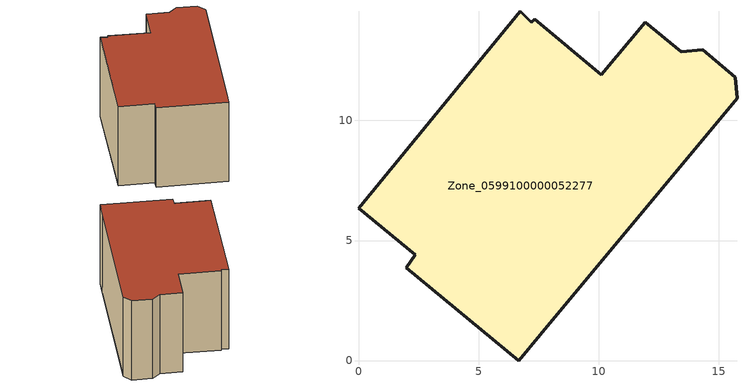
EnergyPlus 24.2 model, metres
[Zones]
Zone_0599100000052277
 floor ground (C_G): 1.98,3.87 2.36,4.41 0,6.34 6.74,14.54 7.2,14.08 7.33,14.23 10.12,11.9 11.94,14.09 13.44,12.86 14.34,12.94 15.69,11.81 15.76,10.93 7.56,1.09 6.67,0 z0
 wall outside (C_F): 2.36,4.41 1.98,3.87 6.67,0 7.56,1.09 15.76,10.93 15.69,11.81 14.34,12.94 13.44,12.86 11.94,14.09 10.12,11.9 7.33,14.23 7.2,14.08 6.74,14.54 0,6.34 2.36,4.41 z0:7.83
 roof outside (C_R): 6.74,14.54 0,6.34 2.36,4.41 1.98,3.87 6.67,0 7.56,1.09 15.76,10.93 15.69,11.81 14.34,12.94 13.44,12.86 11.94,14.09 10.12,11.9 7.33,14.23 7.2,14.08 z7.83
[BUILDING]
Pand.0599100000052277: North Axis=0; Terrain=City; Loads Convergence Tolerance Value=0.04; Temperature Convergence Tolerance Value=0.4; Solar Distribution=FullExterior; Maximum Number of Warmup Days=25; Minimum Number of Warmup Days=1
[Site:Location]
Rotterdam.The.Hague.AP_ZH_NLD Design_Conditions: Latitude=51.96; Longitude=4.45; Time Zone=1; Elevation=-4.5
[SITE:GROUNDTEMPERATURE:BUILDINGSURFACE]
18, 18, 18, 18, 18, 18, 18, 18, 18, 18, 18, 18
[MATERIAL] Thermal Absorptance=0.9; Solar Absorptance=0.7; Visible Absorptance=0.7
Name | Roughness | Thickness | Conductivity | Density | Specific Heat
G.TC.1946 | MediumSmooth | 0.15 | 1 | 540 | 1210
F.TC.1946 | Rough | 0.3 | 0.857143 | 1920 | 840
R.TC.1946 | MediumRough | 0.2 | 0.909091 | 1500 | 1000
[CONSTRUCTION]
C_G: G.TC.1946
C_F: F.TC.1946
C_R: R.TC.1946
[ZONE]
Zone_0599100000052277: Type=1; Multiplier=1; Ceiling Height=Autocalculate; Volume=Autocalculate; Floor Area=autocalculate; Part of Total Floor Area=Yes
[ZONEINFILTRATION:DESIGNFLOWRATE]
Infil_Zone_0599100000052277: Zone or ZoneList or Space or SpaceList=Zone_0599100000052277; Schedule=AlwaysOn; Design Flow Rate Calculation Method=Flow/Area; Flow Rate per Floor Area=0.003; Constant Term Coefficient=1; Temperature Term Coefficient=0; Velocity Term Coefficient=0; Velocity Squared Term Coefficient=0
[HVACTEMPLATE:ZONE:IDEALLOADSAIRSYSTEM]
Zone_0599100000052277: Maximum Heating Supply Air Temperature=50; Minimum Cooling Supply Air Temperature=13; Maximum Heating Supply Air Humidity Ratio=0.0156; Minimum Cooling Supply Air Humidity Ratio=0.0077; Heating Limit=NoLimit; Cooling Limit=NoLimit; Dehumidification Control Type=ConstantSensibleHeatRatio; Cooling Sensible Heat Ratio=0.7; Dehumidification Setpoint=60; Humidification Control Type=None; Humidification Setpoint=30; Outdoor Air Method=None; Outdoor Air Flow Rate per Person=0.00944; Outdoor Air Flow Rate per Zone Floor Area=0; Outdoor Air Flow Rate per Zone=0; Demand Controlled Ventilation Type=None; Outdoor Air Economizer Type=NoEconomizer; Heat Recovery Type=None; Sensible Heat Recovery Effectiveness=0.7; Latent Heat Recovery Effectiveness=0.65
[ZONECONTROL:THERMOSTAT]
ThermostatControl_Zone_0599100000052277: Zone or ZoneList=Zone_0599100000052277; Control Type Schedule=DualSetpointControlType; Control 1=Thermostat_Zone_0599100000052277; Temperature Difference Between Cutout And Setpoint=0
[THERMOSTATSETPOINT:DUALSETPOINT]
Thermostat_Zone_0599100000052277: Heating Setpoint Temperature Schedule=HeatingSetpoint_Zone_0599100000052277; Cooling Setpoint Temperature Schedule=CoolingSetpoint_Zone_0599100000052277
[SCHEDULE:COMPACT]
HeatingSetpoint_Zone_0599100000052277: Through: 12/31, For: AllDays, Until: 24:00, 21
CoolingSetpoint_Zone_0599100000052277: Through: 12/31, For: AllDays, Until: 24:00, 24
DualSetpointControlType: Through: 12/31, For: AllDays, Until: 24:00, 4
AlwaysOn: Through: 12/31, For: AllDays, Until: 24:00, 1
